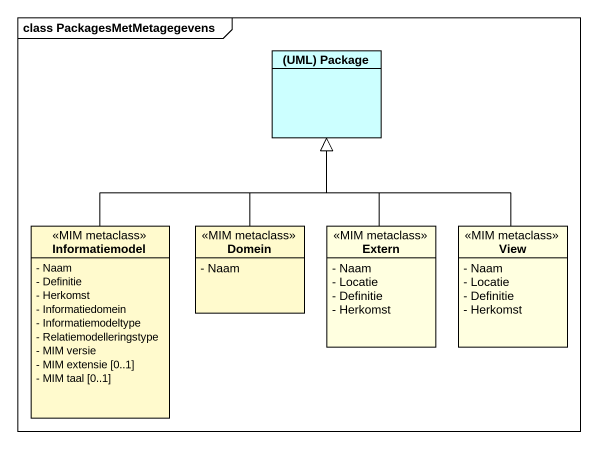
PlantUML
@startuml
mainframe class PackagesMetMetagegevens
hide circle
hide empty members
skinparam classAttributeIconSize 0
class "(UML) Package" as UML_Package #CCFFFF
class Informatiemodel <<MIM metaclass>> #FFFACD {
  - Naam
  - Definitie
  - Herkomst
  - Informatiedomein
  - Informatiemodeltype
  - Relatiemodelleringstype
  - MIM versie
  - MIM extensie [0..1]
  - MIM taal [0..1]
}
class Domein <<MIM metaclass>> #FFFACD {
  - Naam
}
class Extern <<MIM metaclass>> #FFFFE0 {
  - Naam
  - Locatie
  - Definitie
  - Herkomst
}
class View <<MIM metaclass>> #FFFFE0 {
  - Naam
  - Locatie
  - Definitie
  - Herkomst
}
Informatiemodel -up-|> UML_Package
Domein -up-|> UML_Package
Extern -up-|> UML_Package
View -up-|> UML_Package
@enduml
